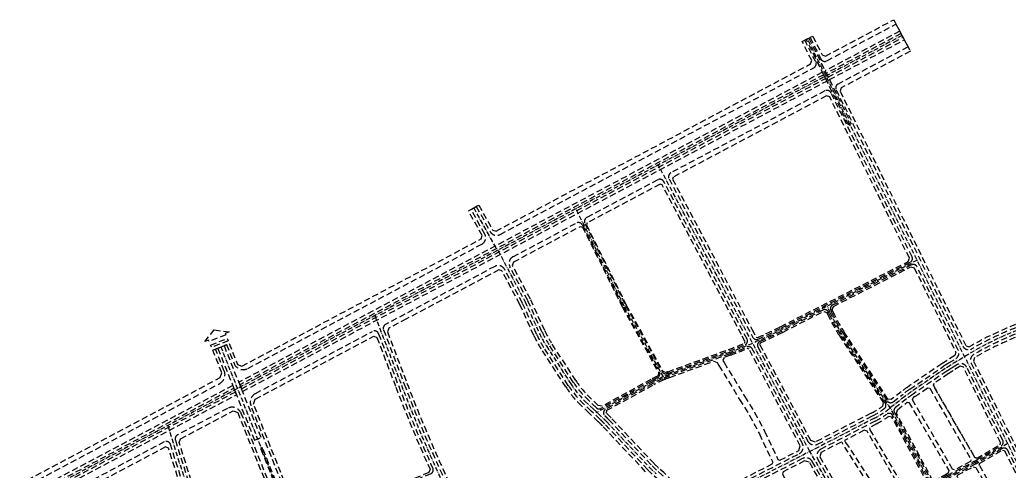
# Model space of a CAD drawing. Header units: metres. Extents: x 566631 to 571261, y 2062953 to 2068466.
# Drawn here: x 567707 to 569713, y 2067551 to 2068466 of the extents above; entities that cross this region are included whole.
import ezdxf

# ---------------------------------------------------------------- set-up
doc = ezdxf.new("R2010")
doc.units = ezdxf.units.M
doc.linetypes.add('ACAD_ISO10W100', pattern=[18.5, 12, -3, 0.5, -3])
doc.linetypes.add('HIDDEN', pattern=[0.375, 0.25, -0.125])
for name, color, linetype in [('LogDg phu', 7, 'CONTINUOUS'), ('TimDg', 222, 'CONTINUOUS'), ('ViaHeSphu', 32, 'CONTINUOUS')]:
    doc.layers.add(name, color=color, linetype=linetype)

msp = doc.modelspace()

# ---------------------------------------------------------------- linework, layer by layer
at = {"layer": 'LogDg phu', "linetype": 'HIDDEN', "ltscale": 50}
for points in [[(567446.8, 2067375.1), (568112.7, 2067728.8, 0.383088), (568121.9, 2067753.9), (568104, 2067798.5), (568126.3, 2067807.5), (568141.6, 2067769.3, 0.44604), (568169.5, 2067759), (568643.7, 2068010.9, 0.419067), (568649.8, 2068031.4), (568622, 2068081.6), (568632.5, 2068087.4), (568660.6, 2068036.6, 0.409377), (568680.8, 2068030.6), (569316.6, 2068368.4, 0.405706), (569320.5, 2068380.3), (569298.6, 2068424.7), (569309.3, 2068430), (569330.9, 2068386.4, 0.422772), (569343.1, 2068382.5), (569483.2, 2068456.9), (569490.7, 2068442.8), (569339.4, 2068362.4), (569348.3, 2068344.4), (569500.1, 2068425.1), (569507.6, 2068411), (569365.7, 2068335.6, 0.405706), (569361.9, 2068323.7), (569618.7, 2067804.3, 0.43357), (569636.8, 2067798.8, -0.147109), (570001.1, 2067885.2)], [(569203.4, 2067818.6, 0.013043), (569250.4, 2067841), (569512.3, 2067974.6, 0.410585), (569515.8, 2067985.3), (569351.5, 2068317.6, 0.422772), (569339.2, 2068321.5), (569026.9, 2068155.6, 0.41369), (569023.2, 2068143.4), (569193.1, 2067822.2, 0.394692), (569203.4, 2067818.6)], [(569177.4, 2067807.4, 0.442474), (569181.4, 2067818.6), (569012.6, 2068137.8, 0.414737), (569000.4, 2068141.5), (568856.5, 2068065.1, 0.406414), (568852.7, 2068053.1), (568935.3, 2067887), (569009.7, 2067752.3, 0.37294), (569019.5, 2067748.7, -0.002499), (569021.9, 2067749.6), (569144.8, 2067794.7, 0.008778), (569177.4, 2067807.4)], [(568999.8, 2067740.3, 0.013421), (568987.7, 2067734.1), (568885.3, 2067678.1, -0.327015), (568876, 2067679.3), (568857.8, 2067696.8, -0.058115), (568829.2, 2067731.4), (568779.6, 2067808, -0.037422), (568765.7, 2067833.4), (568737, 2067896.8), (568700.7, 2067965.4, -0.413756), (568707, 2067985.6), (568835.3, 2068053.8, -0.422056), (568847.6, 2068049.9), (568930, 2067884.3), (569003.4, 2067751.3, -0.431364), (568999.8, 2067740.3)], [(568671.4, 2067351.8, -0.00867), (568723.7, 2067368.9), (569039.2, 2067463.8, 0.500954), (569044.2, 2067477.4), (569025.7, 2067505.5, 0.066696), (569000.7, 2067534.5), (568993.4, 2067541, -0.022574), (568980, 2067554), (568892.6, 2067646.9, 0.015979), (568883.8, 2067655.7), (568865.5, 2067672.7), (568849.5, 2067688.1, -0.058115), (568819.1, 2067724.9), (568769.5, 2067801.5, -0.037422), (568754.8, 2067828.5), (568726.2, 2067891.6), (568690.2, 2067959.7, 0.414671), (568669.9, 2067965.9), (568448.8, 2067848.5, 0.378349), (568444.6, 2067837.3), (568486.5, 2067727.5, 0.022817), (568595.4, 2067477), (568653, 2067359.3, 0.379289), (568671.4, 2067351.8)], [(569579.7, 2067763.7, -0.012059), (569590.1, 2067770.4), (569604.5, 2067779.2, 0.388192), (569609.4, 2067796.1), (569525.6, 2067965.5, 0.417852), (569514.8, 2067969.1), (569354.7, 2067887.5, 0.398741), (569351, 2067877.1), (569352.8, 2067873, 0.040119), (569375.6, 2067831.2), (569465.7, 2067693.4, 0.438966), (569477.3, 2067691.4), (569497.5, 2067707.2, -0.016391), (569511, 2067717.1), (569579.7, 2067763.7)], [(569253.1, 2067835.7, -0.012677), (569207.2, 2067813.7, 0.433574), (569203.4, 2067802.7), (569304.3, 2067612, 0.411333), (569324.4, 2067605.7), (569435.5, 2067663, 0.036417), (569459.5, 2067677.8, 0.401552), (569461.6, 2067688.7), (569370.6, 2067827.9, -0.040119), (569347.3, 2067870.6), (569346, 2067873.6, 0.429857), (569335.1, 2067877.5), (569253.1, 2067835.7)], [(570000.4, 2067873.2, 0.14813), (569640.6, 2067787.2, 0.393963), (569635.6, 2067770.2), (569758.2, 2067522.1, -0.041859)], [(568540.5, 2067545.9), (568301.7, 2067444.2), (568283.6, 2067436.5, -0.420581), (568273.1, 2067440.9), (568176, 2067683.4, -0.383088), (568185.2, 2067708.5), (568422.1, 2067834.3, -0.451011), (568434.7, 2067829.6), (568475.3, 2067723.2, 0.015019), (568544.7, 2067556.5, -0.420621), (568540.5, 2067545.9)], [(569146.9, 2067789), (569024, 2067743.9, 0.015547), (569009.7, 2067738.2, 0.021562), (568990.6, 2067728.8), (568894.6, 2067676.3, 0.508976), (568893, 2067663.5, -0.014369), (568901.3, 2067655.1), (568988.8, 2067562.2, 0.022574), (569001.3, 2067550), (569008.7, 2067543.5, -0.066696), (569035.8, 2067512.1), (569055.9, 2067481.3, 0.38356), (569072.7, 2067476.8), (569287, 2067586.5, 0.41813), (569293.4, 2067606.9), (569191.8, 2067799, 0.387106), (569181.6, 2067802.7, -0.009303), (569146.9, 2067789)], [(569648, 2067574.4), (569696.6, 2067602.7, 0.394278), (569699.8, 2067613.2), (569626.3, 2067761.9, 0.440723), (569607.8, 2067767.2), (569596.3, 2067760.2, 0.012059), (569586.4, 2067753.8), (569517.8, 2067707.1, 0.016391), (569504.8, 2067697.7), (569482.2, 2067680, 0.366086), (569480, 2067669.9), (569554.4, 2067532.3, 0.440844), (569565.9, 2067529.4), (569573, 2067534.2, -0.026306), (569586.9, 2067542.4), (569641.9, 2067571, 0.011826), (569648, 2067574.4)], [(568251.1, 2067431.1), (568156.3, 2067668, 0.44604), (568128.3, 2067678.3), (568027.1, 2067624.5, 0.361276), (568022.7, 2067613.8), (568100, 2067367.8, 0.443314), (568110.7, 2067362.9), (568246.8, 2067420.8, 0.407875), (568251.1, 2067431.1)], [(569399.1, 2067448.8, 0.403986), (569410, 2067446.6, -0.031739), (569427, 2067456.1), (569517.1, 2067498.8, 0.035598), (569535.3, 2067509.1), (569547.5, 2067517.2, 0.388076), (569550.1, 2067527.7), (569476.4, 2067664, 0.448646), (569464.8, 2067666.8, -0.033761), (569441, 2067652.4), (569331, 2067595.6, 0.428674), (569324.9, 2067574.8), (569386.6, 2067468.5, 0.019865), (569399.1, 2067448.8)], [(568084.9, 2067351.8, 0.3857), (568089.4, 2067361.6), (568013, 2067604.9, 0.46921), (568000.1, 2067610.2), (567610.7, 2067403.3, 0.414214), (567607.4, 2067392.5), (567641.9, 2067327.4, 0.078548), (567698.2, 2067252.6), (567737.8, 2067214.3, 0.296863), (567746.3, 2067212.6), (567992.4, 2067312.4), (568084.9, 2067351.8)], [(569702.7, 2067397.6, -0.047961), (569772.8, 2067429.9, 0.401196), (569777.8, 2067439.8, 0.041976), (569747.4, 2067516.8), (569709.6, 2067593.4, 0.434434), (569698.4, 2067596.8), (569651, 2067569.2, -0.011826), (569644.7, 2067565.7), (569589.7, 2067537, 0.026306), (569576.3, 2067529.2), (569567.9, 2067523.6, 0.403597), (569565.5, 2067512.7), (569649.4, 2067375.7, 0.407926), (569660.3, 2067372.9), (569702.7, 2067397.6)], [(569376.2, 2067462.5), (569313.5, 2067570.6, 0.398884), (569293.7, 2067576.5), (569189.2, 2067523, 0.416882), (569185.7, 2067512.1), (569214, 2067458), (569247.5, 2067386.6, 0.029171), (569252.9, 2067376.7), (569259.8, 2067365.6, 0.393158), (569270.3, 2067362.7), (569314.7, 2067386, 0.028026), (569362.5, 2067414.6), (569386.9, 2067431.1, 0.416959), (569389, 2067442.3, -0.019593), (569376.2, 2067462.5)]]:
    msp.add_lwpolyline(points, format="xyb", dxfattribs=at)
for points in [[(569306.6, 2068428.7), (569392.6, 2068254.7), (569387.3, 2068252.1), (569301.3, 2068426), (569306.6, 2068428.7)], [(569343, 2068341.6), (569334.1, 2068359.6), (568151.4, 2067731.3), (568158.9, 2067712.6), (569343, 2068341.6)], [(567463.7, 2067343.3), (568146.4, 2067706), (568139, 2067724.7), (567454.3, 2067360.9)]]:
    msp.add_lwpolyline(points, dxfattribs=at)
msp.add_lwpolyline([(568122, 2067804.7), (568109, 2067799.5), (568183.3, 2067613.9), (568196.3, 2067619.1)], close=True, dxfattribs=at)
msp.add_lwpolyline([(568344.6, 2067235.4), (568199.8, 2067596.8, 1), (568196.1, 2067595.4), (568340.9, 2067233.9, 0.991505)], format="xyb", close=True, dxfattribs=at)
at = {"layer": 'TimDg', "linetype": 'ACAD_ISO10W100', "ltscale": 0.75}
for points in [[(569495.4, 2068433.9), (567459, 2067352.1)], [(568627.3, 2068084.5), (568675, 2067998.1)], [(569011.8, 2067742.3), (568932.6, 2067885.6), (568834.5, 2068082.8)]]:
    msp.add_lwpolyline(points, dxfattribs=at)
for points in [[(569005.4, 2066622.5), (569084, 2066663.9), (569398.9, 2066839.5), (569680, 2066994.2, 0.215949), (569778.8, 2067126.4), (569792.9, 2067190.3, 0.170612), (569752.8, 2067519.5), (569303.9, 2068427.3)], [(569747.8, 2066686.5), (569675, 2066859.4, -0.010178), (569673.3, 2066863.1), (569628.3, 2066965.8), (569571, 2067096.9, 0.022039), (569570.2, 2067098.5), (569511.1, 2067206.5, -0.097931), (569502.7, 2067233.2), (569501.5, 2067243.4, 0.039864), (569497.9, 2067262.1), (569489.3, 2067293.5, 0.039181), (569482.9, 2067311.1), (569467.1, 2067345.8), (569454.7, 2067367.7, 0.04415), (569453.4, 2067369.6), (569435.2, 2067391.5, -0.021549), (569433.3, 2067394), (569424.4, 2067406.7, 0.028997), (569415.9, 2067417.7, -0.049256), (569381.4, 2067465.5), (569308.6, 2067591), (569001.5, 2068171.6)], [(568676.3, 2067998.8), (568731.6, 2067894.2), (568760.2, 2067831, 0.037422), (568774.6, 2067804.7), (568824.1, 2067728.1, 0.058115), (568853.6, 2067692.4), (568869.7, 2067677.1), (568887.9, 2067660, -0.015979), (568896.9, 2067651), (568984.4, 2067558.1, 0.022574), (568997.3, 2067545.5)], [(569526.3, 2067978.4), (569251.7, 2067838.3, -0.028932), (569145.8, 2067791.8), (569022.9, 2067746.7, 0.037122), (568989.2, 2067731.4), (568875.1, 2067669.1)], [(570000.7, 2067879.2, 0.151323), (569630.7, 2067788.2), (569593.2, 2067765.3, 0.012059), (569583.1, 2067758.8), (569514.4, 2067712.1, 0.016391), (569501.1, 2067702.4), (569469.5, 2067677.7, -0.04652), (569438.2, 2067657.7), (569326.1, 2067599.8), (569061.1, 2067464.1), (568725.4, 2067363.2, 0.011216), (568658.2, 2067340.7), (568610.6, 2067322.7), (568582, 2067310.6), (568402.1, 2067235.2), (568167.2, 2067135.3), (567925.5, 2067029.1)], [(570000.7, 2067879.2, 0.151323), (569630.7, 2067788.2), (569593.2, 2067765.3, 0.012059), (569583.1, 2067758.8), (569514.4, 2067712.1, 0.016391), (569501.1, 2067702.4), (569469.5, 2067677.7, -0.04652), (569438.2, 2067657.7), (569326.1, 2067599.8), (569061.1, 2067464.1), (568725.4, 2067363.2, 0.011216), (568658.2, 2067340.7), (568610.6, 2067322.7), (568582, 2067310.6), (568402.1, 2067235.2), (568167.2, 2067135.3), (567925.5, 2067029.1)], [(568426.8, 2067867.1), (568480.9, 2067725.4, 0.022817), (568590, 2067474.4)], [(569652.5, 2067364.9), (569558.4, 2067518.7), (569472.8, 2067677), (569373.1, 2067829.6, -0.040119), (569350.1, 2067871.8), (569344, 2067885.4)], [(569091.2, 2064877.6), (569098.1, 2065004.3, 0.115576), (569076.7, 2065124.6), (568731.8, 2066088.8), (568594.3, 2066468.7), (568350.7, 2067214.6), (568115.1, 2067803)], [(568007.2, 2067643.4), (568167.3, 2067133.5), (568317.3, 2066741.9, -0.023336), (568317.5, 2066741.2), (568414.8, 2066393.2)], [(569709.6, 2067606.8), (569649.5, 2067571.8, -0.011826), (569643.3, 2067568.4), (569588.3, 2067539.7, 0.026306), (569574.7, 2067531.7), (569536.9, 2067506.6, -0.035598), (569518.3, 2067496.1), (569428.2, 2067453.3, 0.037895), (569408.5, 2067442.1), (569364.2, 2067412.1, -0.028026), (569316.1, 2067383.4), (569262.6, 2067355.3)]]:
    msp.add_lwpolyline(points, format="xyb", dxfattribs=at)
at = {"layer": 'ViaHeSphu', "linetype": 'HIDDEN', "ltscale": 50}
for points in [[(567442.1, 2067383.9), (568113.3, 2067740.5), (568116.9, 2067750.3), (568098.4, 2067796.3), (568131.8, 2067809.7), (568148.8, 2067767.2), (568157.6, 2067764), (568642.6, 2068021.6), (568644.6, 2068028.4), (568616.8, 2068078.7), (568637.8, 2068090.3), (568665.8, 2068039.6), (568672.6, 2068037.6), (569310.2, 2068376.3), (569312.4, 2068383.1), (569293.2, 2068422), (569314.7, 2068432.6), (569333.6, 2068394.4), (569340.2, 2068392.3), (569478.5, 2068465.7), (569512.3, 2068402.1), (569372.2, 2068327.7), (569370, 2068320.9), (569625.2, 2067804.7), (569631.7, 2067802.8, -0.148074), (570001.4, 2067891.1)], [(569249, 2067843.7), (569508.2, 2067975.9), (569510.4, 2067982.6), (569348.8, 2068309.6), (569342.1, 2068311.7), (569031.6, 2068146.8), (569030.3, 2068142.7), (569191.2, 2067838.5), (569199.5, 2067822.9), (569203, 2067821.7, 0.012834), (569249, 2067843.7)], [(569176.2, 2067810.2), (569177.4, 2067813.4), (569169.8, 2067827.8), (569009.1, 2068131.5), (569005.1, 2068132.7), (568857.2, 2068054.1), (568855.9, 2068050), (568936.6, 2067887.7), (569010.6, 2067753.7), (569017.7, 2067751.2, -0.003318), (569020.9, 2067752.4), (569143.8, 2067797.5, 0.008774), (569176.2, 2067810.2)], [(568706.3, 2067968.3), (568708.4, 2067975.1), (568843.9, 2068047.1), (568847.9, 2068045.8), (568928.6, 2067883.6), (569002.3, 2067750.2), (569000.2, 2067743.7, 0.015187), (568986.3, 2067736.7), (568887.9, 2067682.9), (568879.9, 2067683.9), (568862, 2067701.1, -0.058115), (568834.2, 2067734.7), (568784.6, 2067811.2, -0.037422), (568771.2, 2067835.9), (568742.4, 2067899.5), (568706.3, 2067967.6)], [(568685.1, 2067957.1), (568678.4, 2067959.1), (568490.9, 2067859.6), (568455.1, 2067840.5), (568452.5, 2067833.5), (568492.1, 2067729.6, 0.022817), (568600.8, 2067479.6)], [(568975.7, 2067549.9), (568888.2, 2067642.8, 0.015979), (568879.7, 2067651.3), (568861.4, 2067668.4), (568845.3, 2067683.8, -0.058115), (568814.1, 2067721.6), (568764.5, 2067798.2, -0.037422), (568749.3, 2067826), (568720.8, 2067888.9), (568685.1, 2067956.4)], [(569355.6, 2067874.2), (569353.9, 2067878.1), (569356.3, 2067884.9), (569513.5, 2067965.1), (569520.2, 2067962.9), (569604.6, 2067792.2), (569602.5, 2067785.1), (569586.9, 2067775.5, 0.012059), (569576.3, 2067768.7), (569507.6, 2067722, 0.016391), (569493.8, 2067711.9), (569473.5, 2067696.1), (569466.8, 2067697.2), (569378.1, 2067832.9, -0.040119), (569355.6, 2067874.2)], [(569320, 2067610.1), (569310.4, 2067613.1), (569207.5, 2067807.8), (569208.6, 2067811, 0.012636), (569254.4, 2067833), (569336.7, 2067874.9), (569343.1, 2067872.6), (569344.6, 2067869.4, 0.040119), (569368, 2067826.3), (569457.3, 2067689.8), (569456, 2067682.6, -0.036312), (569432.7, 2067668.4), (569320.4, 2067610.4)], [(570000, 2067867.2, 0.148749), (569642.4, 2067781.2), (569640.3, 2067774.2), (569763.6, 2067524.8, -0.040831)], [(569147.9, 2067786.2), (569134.7, 2067781.4), (569132.5, 2067775.3), (569134.7, 2067771.2), (569176.5, 2067702.8), (569196.7, 2067670), (569217, 2067632.2), (569244, 2067574.6), (569248, 2067573.3), (569286.1, 2067592.8), (569289.1, 2067602.2), (569185.4, 2067798.3), (569181.9, 2067799.5, -0.009066), (569147.9, 2067786.2)], [(569025, 2067741.1), (569113.9, 2067773.7), (569121.1, 2067771.1), (569124.4, 2067765.2), (569166.3, 2067696.5), (569186.3, 2067664), (569206.3, 2067626.8), (569233.3, 2067569.2), (569231.9, 2067565.1), (569068.8, 2067481.6), (569061.6, 2067483.5), (569040.8, 2067515.4, 0.066696), (569012.7, 2067548), (569005.3, 2067554.5, -0.022574), (568993.1, 2067566.3), (568905.7, 2067659.2, 0.015444), (568896.4, 2067668.5), (568897.2, 2067674.3), (568992.1, 2067726.2, -0.023874), (569013, 2067736.3, -0.013237), (569025, 2067741.1)], [(569647.2, 2067577.4), (569694, 2067604.7), (569695.2, 2067608.9), (569619.7, 2067761.6), (569613.2, 2067763.5), (569599.4, 2067755.1, 0.012059), (569589.8, 2067748.8), (569560, 2067728.6), (569559, 2067724.3), (569643.1, 2067578.5), (569647.2, 2067577.4), (569643.1, 2067578.5), (569559, 2067724.3), (569560, 2067728.6)], [(569588.7, 2067546.7), (569585.5, 2067545, 0.026306), (569571.4, 2067536.7), (569562.2, 2067530.6), (569558.2, 2067531.5), (569484.5, 2067668), (569486.1, 2067675.4), (569505.7, 2067690.8), (569509.5, 2067690), (569590.6, 2067552.1), (569588.7, 2067546.7)], [(569331.6, 2067589.2), (569328.9, 2067579.9), (569391.8, 2067471.6, 0.021554), (569405.1, 2067450.6), (569409.4, 2067449.8, -0.029787), (569425.7, 2067458.8), (569452.3, 2067471.4), (569458.7, 2067474.9), (569454.2, 2067484.6, 0.046664), (569451.3, 2067489.5), (569436.5, 2067510.1), (569373.8, 2067609.4), (569372.1, 2067610), (569331.4, 2067589)], [(569771.4, 2067440), (569766.8, 2067431, 0.019036), (569738.2, 2067419.3), (569734, 2067420.7), (569652.1, 2067562.9), (569653.2, 2067567), (569699.3, 2067593.9), (569703.2, 2067592.7), (569742.1, 2067514.2, -0.040909), (569771.4, 2067440)], [(569701.2, 2067400.2), (569696.4, 2067397.4), (569690.8, 2067398.5), (569607.3, 2067539.5), (569608.4, 2067543.4), (569639.9, 2067559.9), (569645.2, 2067558.3), (569726, 2067417.7), (569724.6, 2067412.9, 0.016407), (569701.2, 2067400.2)]]:
    msp.add_lwpolyline(points, format="xyb", dxfattribs=at)
for points in [[(569342, 2068357.2), (569345.7, 2068349.6), (569497.4, 2068430.2), (569493.4, 2068437.7), (569342, 2068357.2)], [(568090.1, 2067816.8), (568082.2, 2067813.6), (568101.5, 2067837.2), (568131.6, 2067833.4), (568123.6, 2067830.2), (568124.9, 2067827.2), (568091.4, 2067813.8)], [(568129.6, 2067815.3), (568096.1, 2067802), (568094.2, 2067806.5), (568127.7, 2067819.9)], [(568141.1, 2067719.3), (568144.3, 2067711.4), (567461, 2067348.4), (567457, 2067355.9)], [(568105.5, 2067370.4), (568030.4, 2067609.4), (568033.3, 2067616.5), (568140.2, 2067673.2), (568149, 2067670), (568245.2, 2067429.9), (568242.4, 2067423.3), (568111.6, 2067367.6)], [(569379, 2067613.1), (569381.2, 2067609.4), (569463.6, 2067481.5), (569465.9, 2067477.9), (569501.2, 2067494.6), (569502.5, 2067498.5), (569424.5, 2067632.3), (569418.7, 2067634.1)]]:
    msp.add_lwpolyline(points, close=True, dxfattribs=at)
msp.add_lwpolyline([(568153.6, 2067725.9), (568156.7, 2067718), (569340.4, 2068346.8), (569336.7, 2068354.4), (568153.6, 2067725.9)], dxfattribs=at)
for points in [[(568184.6, 2067696.8), (568424.9, 2067824.5), (568431.1, 2067822.2), (568469.7, 2067721.1, 0.01494), (568538.8, 2067554.9), (568536.3, 2067548.4), (568298.2, 2067447), (568284.8, 2067441.3), (568278.3, 2067444), (568181, 2067687)], [(569517.7, 2067699.8, -0.004352), (569521.1, 2067702.2), (569547.6, 2067720.2), (569551.6, 2067719.2), (569635.1, 2067574.2), (569634, 2067570.3), (569602, 2067553.6), (569597.9, 2067554.8), (569516.8, 2067695.5)], [(569508.1, 2067502), (569512.4, 2067500.3), (569515.8, 2067501.5, 0.035598), (569533.6, 2067511.6), (569547.1, 2067520.6), (569548.2, 2067524.9), (569474.9, 2067660.5), (569468.4, 2067662, -0.034086), (569443.7, 2067647.1), (569429.8, 2067638.9), (569430.4, 2067634.7)], [(568083.3, 2067360.9), (568008.9, 2067597.9), (568003, 2067600.3), (567615.4, 2067394.4), (567613.3, 2067387.7), (567644.6, 2067328.8, 0.078548), (567700.3, 2067254.7), (567737.8, 2067218.4), (567746.1, 2067216.8), (567990.8, 2067316.1), (568080.2, 2067354.2)], [(569385.3, 2067437.2, -0.021212), (569371, 2067459.5), (569307.5, 2067569), (569297.8, 2067571.8), (569254.3, 2067549.6), (569253.1, 2067545.6), (569325.3, 2067398.2), (569327.6, 2067397, 0.029692), (569360.8, 2067417.1), (569384.5, 2067433.1)]]:
    msp.add_lwpolyline(points, format="xyb", close=True, dxfattribs=at)

doc.saveas('drawing.dxf')
